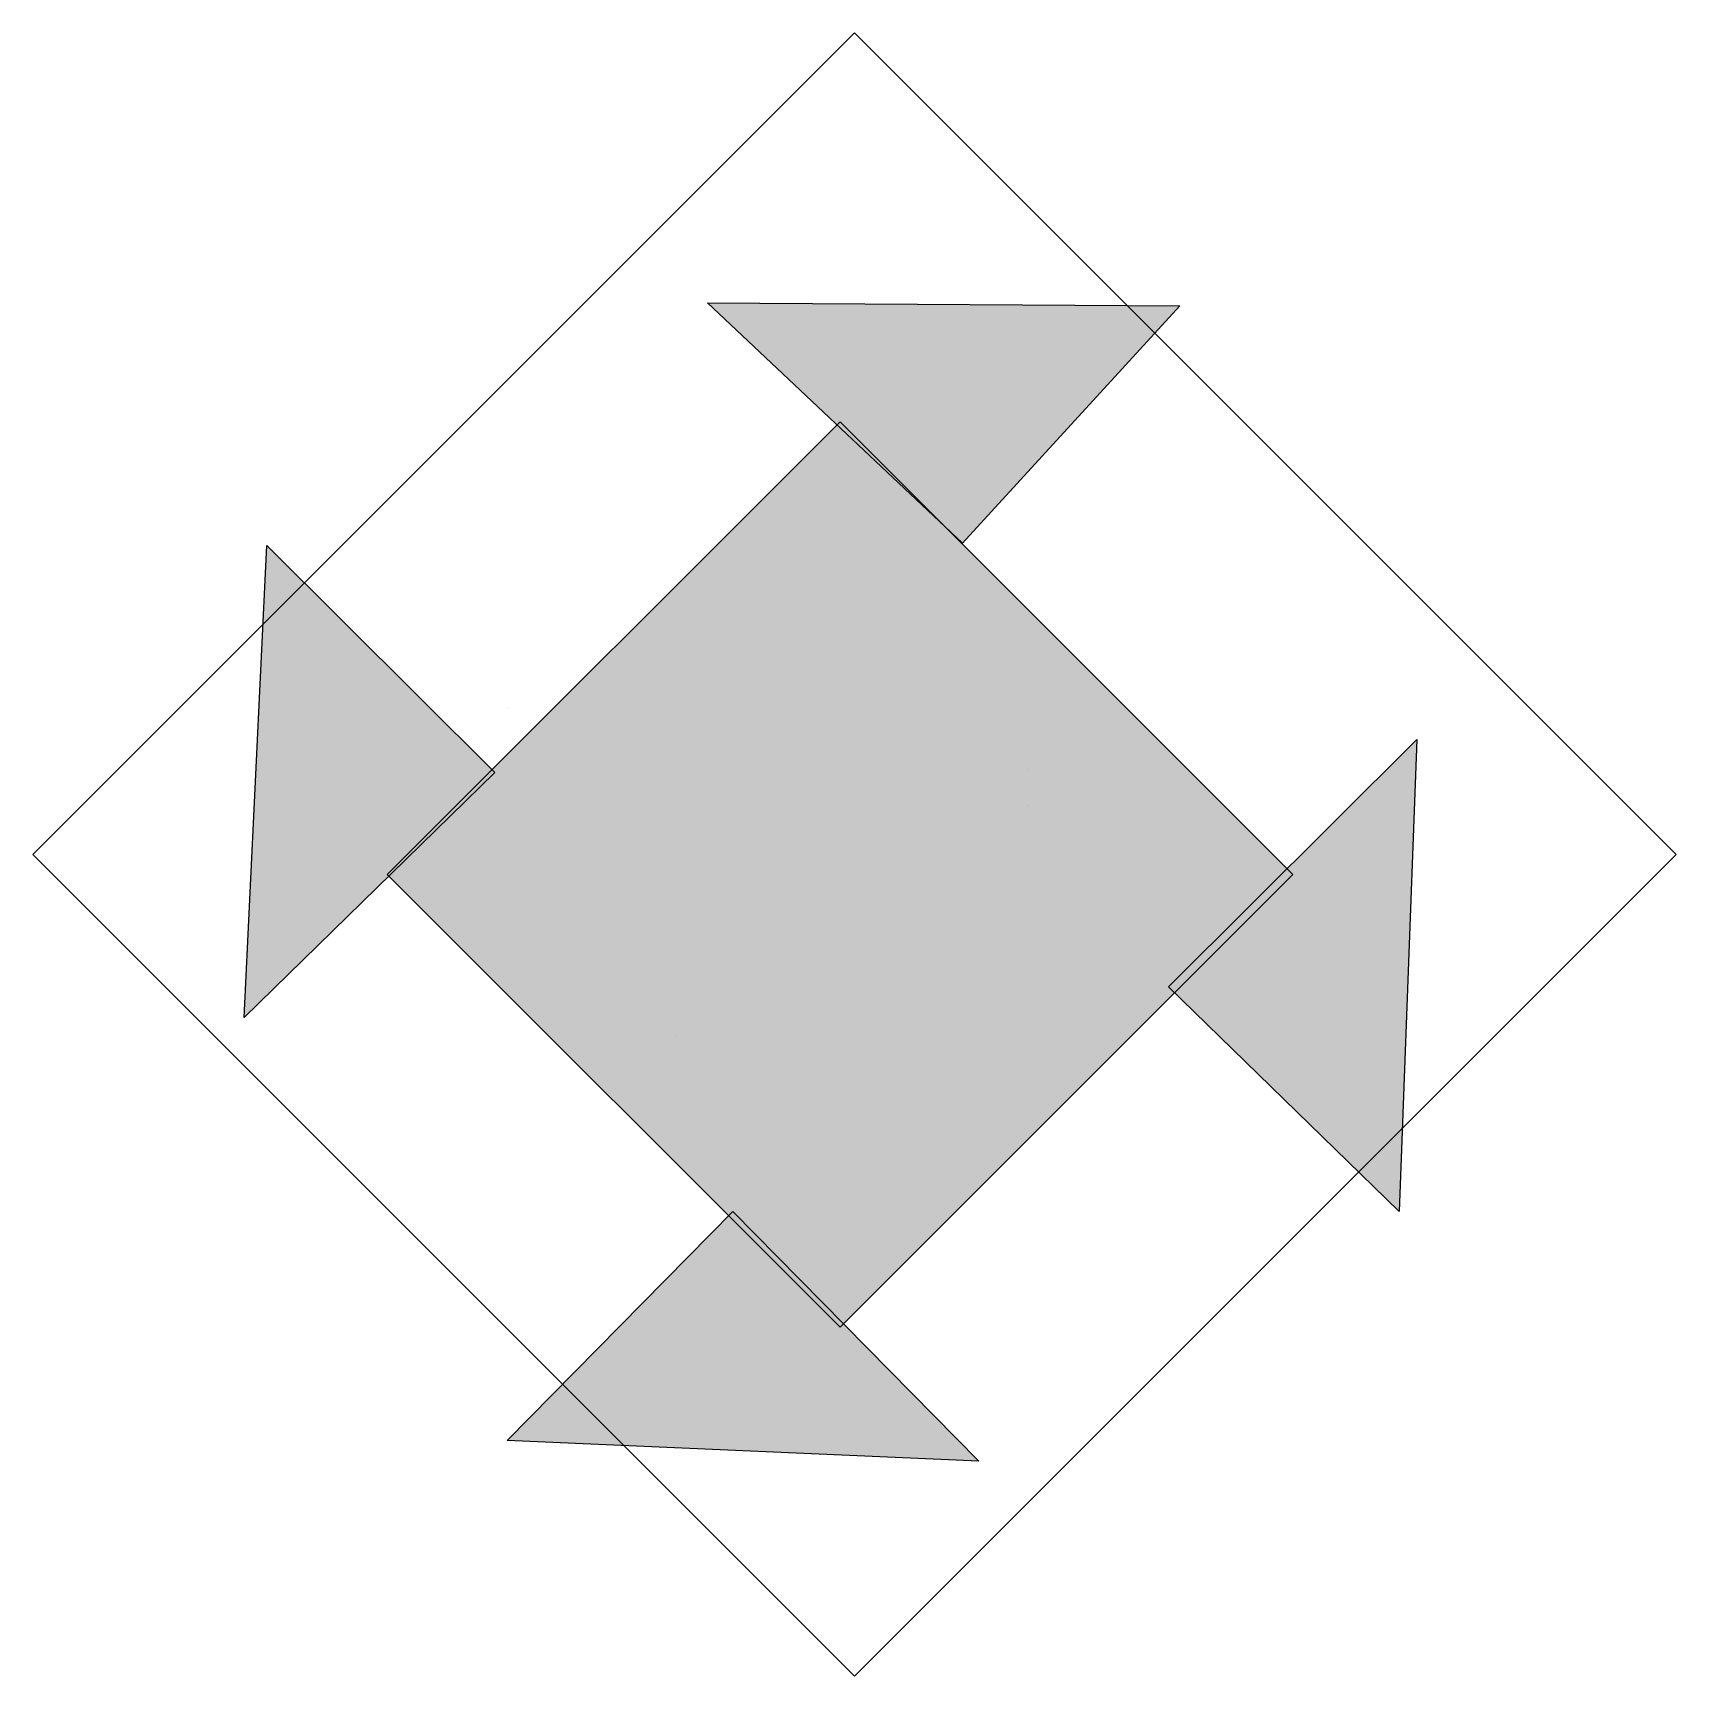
# Model space of a CAD drawing. Header units: inches. Extents: x 137 to 911, y -885 to -110.
import ezdxf

# ---------------------------------------------------------------- set-up
doc = ezdxf.new("R2010")
doc.units = ezdxf.units.IN
doc.header["$MEASUREMENT"] = 0
doc.layers.add('Layer 1', color=7, linetype='Continuous')

msp = doc.modelspace()

# ---------------------------------------------------------------- hatches: boundary and pattern name
at = {"layer": 'Layer 1', "true_color": 0x71ccdc}
h = msp.add_hatch(color=133, dxfattribs=at)
h.dxf.hatch_style = 2
h.paths.add_polyline_path([(454.66, -237.6), (677.15, -239.09), (574.81, -350.9)])
at = {"layer": 'Layer 1', "true_color": 0x71ccdd}
h = msp.add_hatch(color=133, dxfattribs=at)
h.dxf.hatch_style = 2
h.paths.add_polyline_path([(517.07, -720.24), (303.79, -506.96), (517.07, -293.69), (730.34, -506.96)])
at = {"layer": 'Layer 1', "true_color": 0x71ccdc}
h = msp.add_hatch(color=133, dxfattribs=at)
h.dxf.hatch_style = 2
h.paths.add_polyline_path([(236.4, -574.24), (247.01, -352), (354.53, -458.84)])
h = msp.add_hatch(color=133, dxfattribs=at)
h.dxf.hatch_style = 2
h.paths.add_polyline_path([(788.84, -443.3), (780.41, -665.64), (671.85, -559.86)])
h = msp.add_hatch(color=133, dxfattribs=at)
h.dxf.hatch_style = 2
h.paths.add_polyline_path([(582.48, -783.32), (360.2, -773.57), (466.62, -665.64)])

# ---------------------------------------------------------------- linework, layer by layer
at = {"layer": 'Layer 1', "lineweight": 0}
for points in [[(523.9, -884.57), (136.85, -497.51), (523.9, -110.46), (910.95, -497.51), (523.9, -884.57)], [(454.66, -237.6), (677.15, -239.09), (574.81, -350.9), (454.66, -237.6)], [(517.07, -720.24), (303.79, -506.96), (517.07, -293.69), (730.34, -506.96), (517.07, -720.24)], [(236.4, -574.24), (247.01, -352), (354.53, -458.84), (236.4, -574.24)], [(788.84, -443.3), (780.41, -665.64), (671.85, -559.86), (788.84, -443.3)], [(582.48, -783.32), (360.2, -773.57), (466.62, -665.64), (582.48, -783.32)]]:
    msp.add_lwpolyline(points, dxfattribs=at)
at = {"layer": 'Layer 1', "color": 250, "lineweight": 35, "true_color": 0x231f20}
for points in [[(360.2, -428.94), (360.2, -428.94)], [(606, -457.39), (606, -457.39)], [(606, -474.46), (606, -474.46)], [(439.86, -582.57), (439.86, -582.57)]]:
    msp.add_lwpolyline(points, dxfattribs=at)

# ---------------------------------------------------------------- texts
at = {"layer": 'Layer 1', "color": 18, "true_color": 0x000000, "attachment_point": 7}
for s, insert, char_height in [('\\fMyriad Pro|b0|i0|c0|p34;\\W1;s', (510.15, -560.33), 154.607), ('\\fMyriad Pro|b0|i0|c0|p34;\\W1;G', (399.17, -560.33), 108.5831)]:
    msp.add_mtext(s, dxfattribs=dict(at, insert=insert, char_height=char_height))
at = {"layer": 'Layer 1', "color": 133, "true_color": 0x71ccdc, "attachment_point": 7}
for s, insert, char_height in [('\\fMyriad Pro|b0|i0|c0|p34;\\W1;s', (505.92, -574.24), 154.607), ('\\fMyriad Pro|b0|i0|c0|p34;\\W1;G', (394.94, -574.24), 108.5831)]:
    msp.add_mtext(s, dxfattribs=dict(at, insert=insert, char_height=char_height))

doc.saveas('drawing.dxf')
